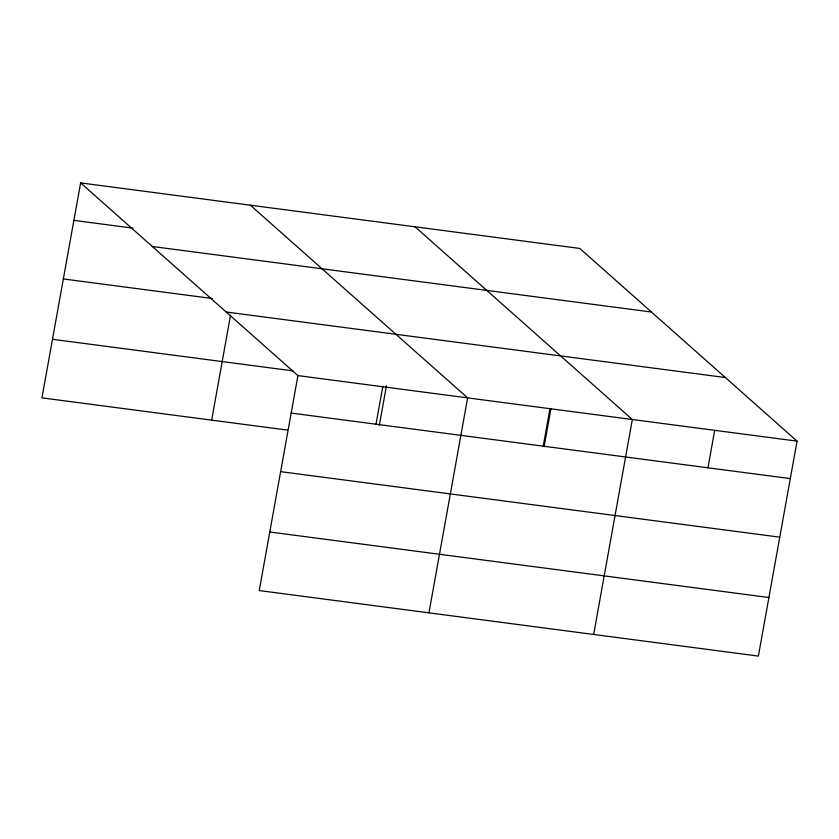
<?xml version="1.0" encoding="UTF-8"?>
<svg xmlns="http://www.w3.org/2000/svg" width="839" height="839" viewBox="0 0 839 839"><rect width="100%" height="100%" fill="white"/><g stroke="black" fill="none" stroke-linecap="round" stroke-linejoin="round"><path stroke-width="1.26" d="M80.628 182.912L297.918 375.61L259.241 590.562L758.372 656.088L797.05 441.136L579.759 248.438L80.628 182.912L41.95 397.864L287.578 430.113M211.659 420.15L230.515 315.349M376.029 424.219L382.773 386.748M379.343 425.216L386.454 385.741M428.949 612.848L467.627 397.885L250.337 205.188M543.242 446.17L549.975 408.698M544.06 446.841L550.929 408.645M593.655 634.462L632.333 419.51L415.043 226.813M707.948 467.795L714.692 430.323M73.884 220.374L133.023 228.145M152.331 246.498L651.463 312.024M63.345 278.947L212.477 298.527M226.215 312.014L725.347 377.54M52.49 339.292L292.968 370.869M297.918 375.61L797.05 441.136M291.175 413.071L790.307 478.608M280.635 471.644L779.767 537.17M269.78 531.989L768.912 597.515"/></g></svg>
